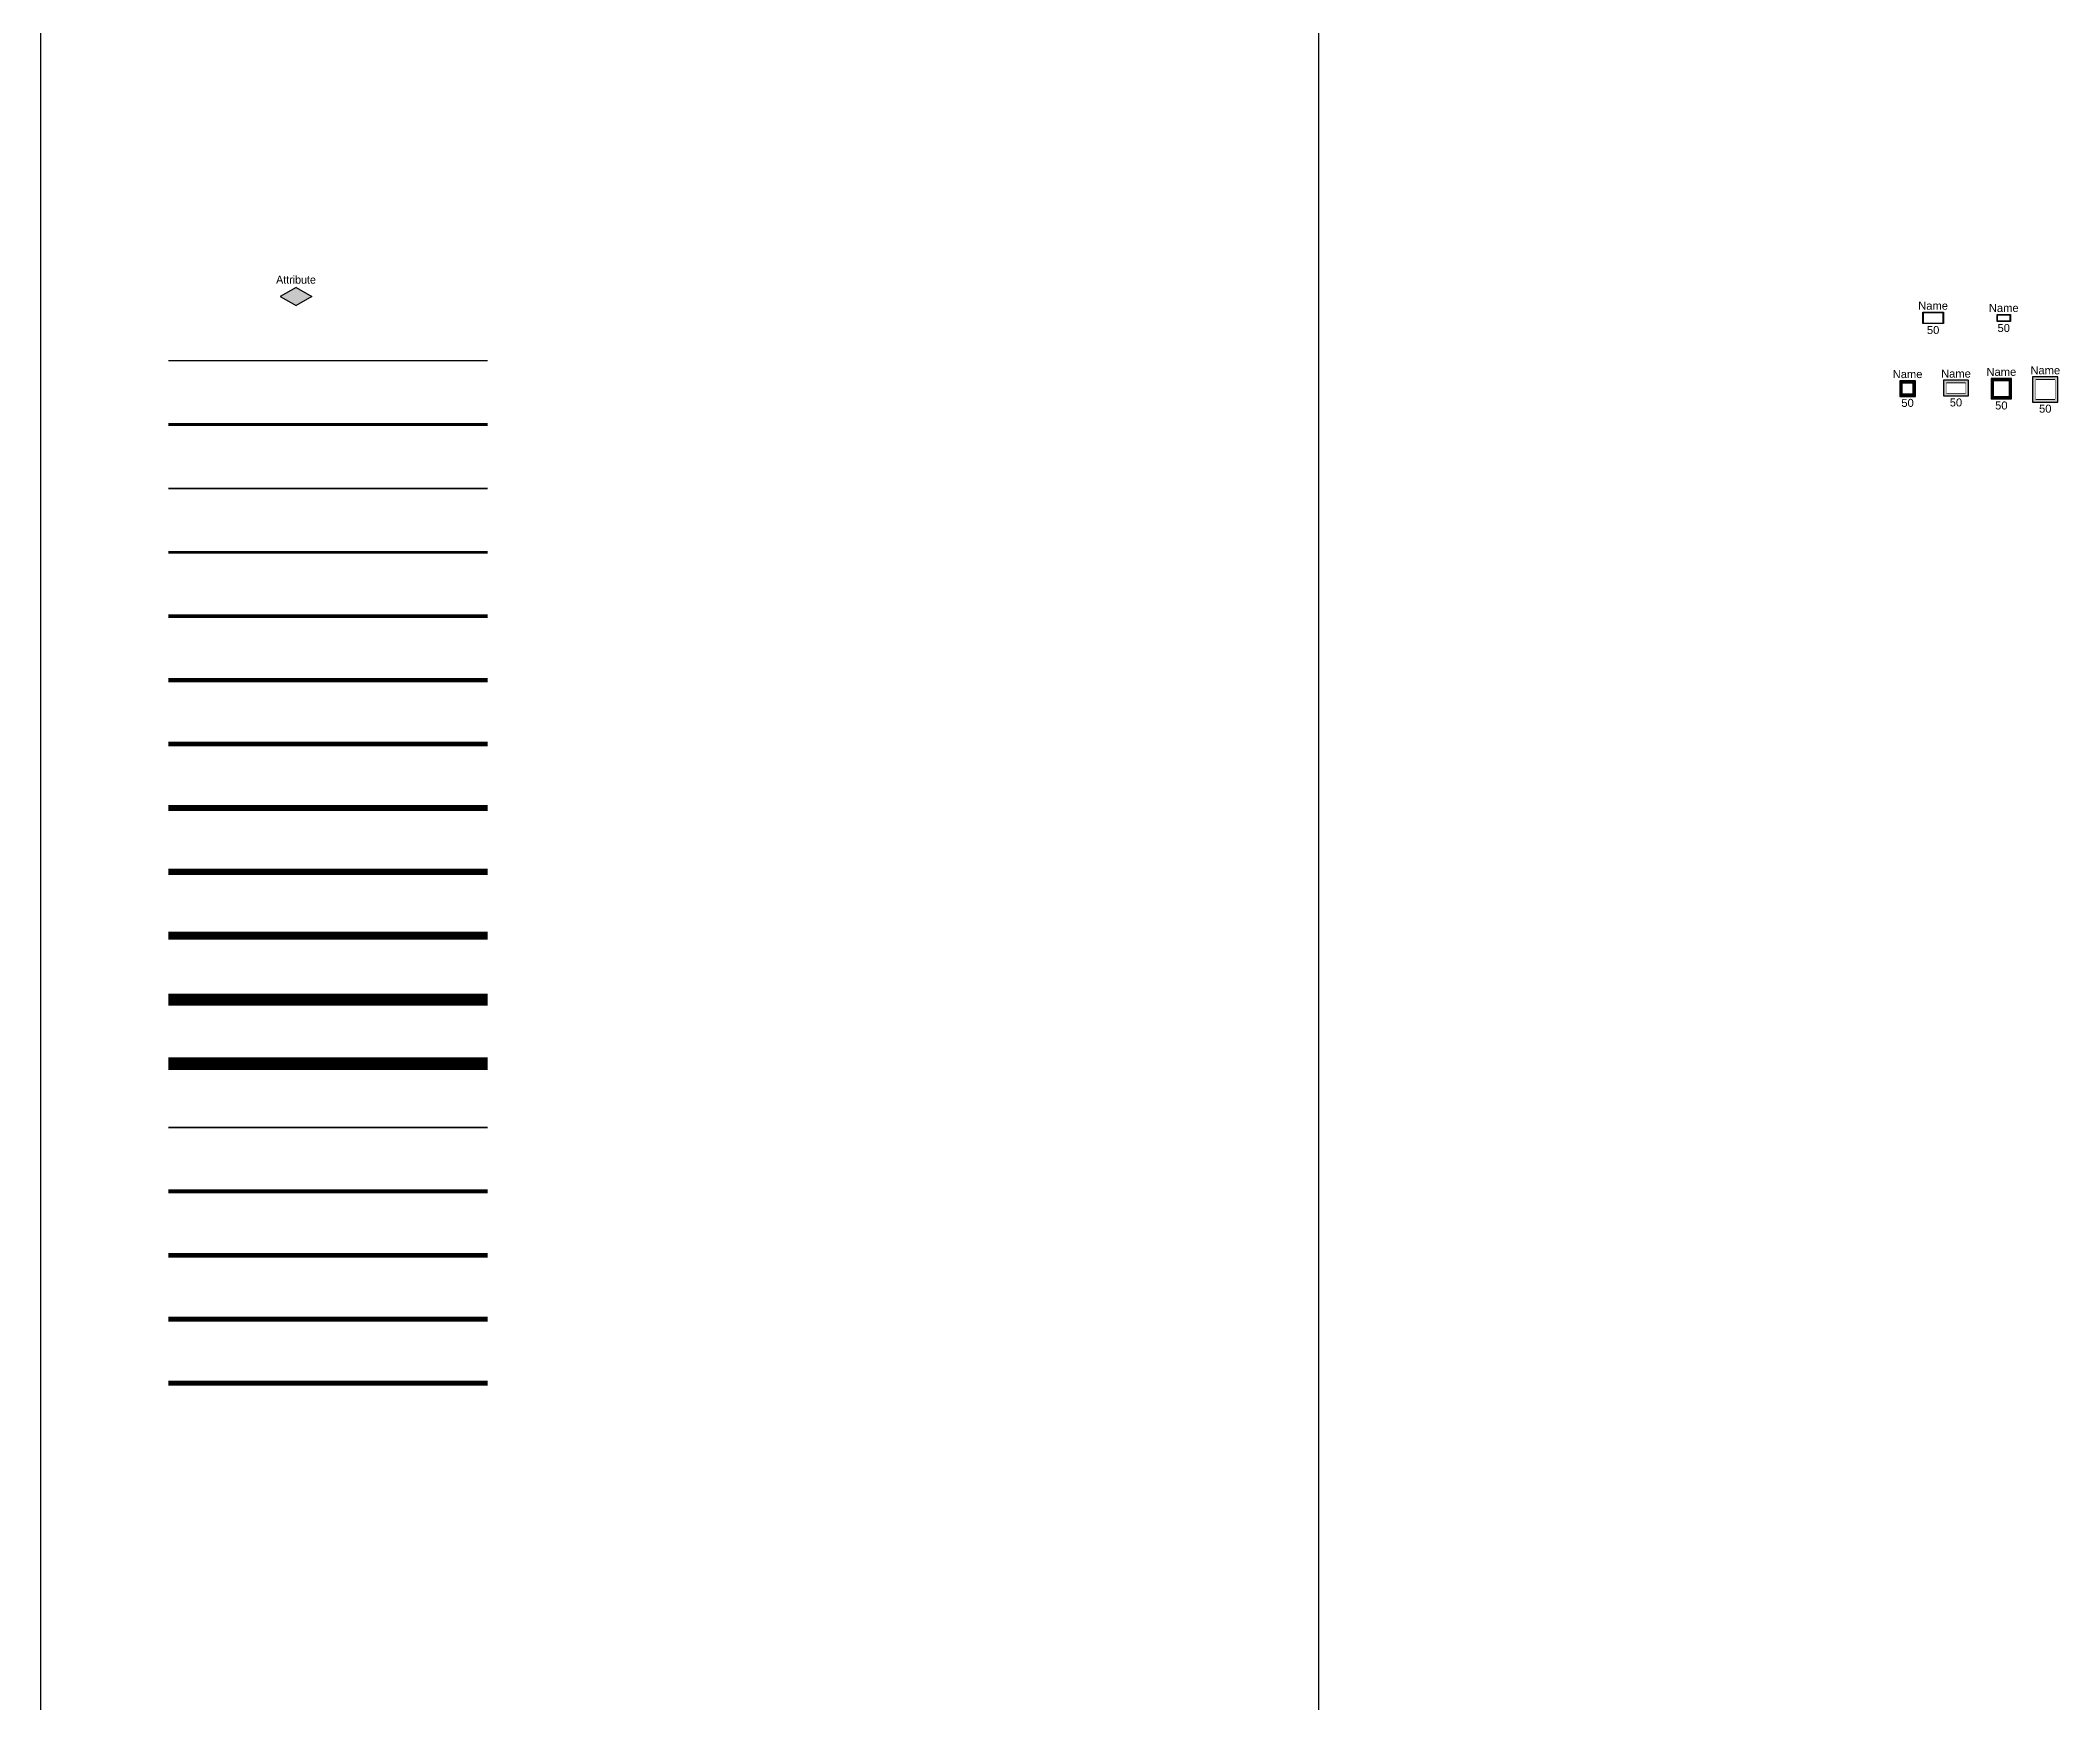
# Model space of a CAD drawing. Header units: metres. Extents: x -591 to 1776, y -567 to 241.
# Drawn here: x 1040 to 1166.4, y -152 to -48 of the extents above; entities that cross this region are included whole.
import ezdxf
from ezdxf.enums import TextEntityAlignment as Align

# ---------------------------------------------------------------- set-up
doc = ezdxf.new("R2010")
doc.units = ezdxf.units.M
doc.set_wipeout_variables(frame=1)
for name, color, linetype in [('300-02-00_algemeen kabelwegen', 7, 'Continuous'), ('300-02-02_sleuven', 252, 'Continuous'), ('300-02-03_buizen op de grond', 252, 'Continuous'), ('300-02-05_trekputten', 7, 'Continuous'), ('300-02-09_ingegraven', 250, 'Continuous')]:
    doc.layers.add(name, color=color, linetype=linetype)
doc.styles.add('CAB-Arial', font='arial.ttf')
doc.styles.add('ISOPLUS', font='isoplus.shx')
doc.styles.get("Standard").update_dxf_attribs({"font": 'isoplus.shx'})
doc.linetypes.add('BUIS1Ø200', pattern='A,2,0,1,["1%%C200",ISOPLUS,S=0.5,R=0,X=0.15,Y=-0.25],-2.05', length=5.05)
doc.linetypes.add('BUIS1Ø80', pattern='A,2,0,1,["1%%C80",ISOPLUS,S=0.5,R=0,X=0.15,Y=-0.25],-1.7', length=4.7)
doc.linetypes.add('Enterré', pattern='A,4.5,-0.25,["ENTERRE",Standard,S=0.5,R=0,X=0,Y=-0.25],-3', length=7.75)
doc.linetypes.add('Ingegraven', pattern='A,4.5,-0.25,["INGEGRAVEN",Standard,S=0.5,R=0,X=0,Y=-0.25],-4.25', length=9)
doc.linetypes.add('Ingegraven--Enterré', pattern='A,4.5,-0.25,["INGEGRAVEN",Standard,S=0.5,R=0,X=0,Y=-0.25],-4.25,4.5,-0.25,["ENTERRE",Standard,S=0.5,R=0,X=0,Y=-0.25],-3', length=16.75)
doc.linetypes.add('SLEUF100-Plastic-SHORT', pattern='A,1,-0.5,0,-0.5,1,-0.1,["100",Standard,S=0.5,R=0,X=0,Y=-0.25],-1', length=4.1)
doc.linetypes.add('SLEUF105-SHORT', pattern='A,1.5,-0.1,["105",Standard,S=0.5,R=0,X=0,Y=-0.25],-1', length=2.6)
doc.linetypes.add('SLEUF160-SHORT', pattern='A,1.5,-0.1,["160",Standard,S=0.5,R=0,X=0,Y=-0.25],-1.05', length=2.65)
doc.linetypes.add('SLEUF220-SHORT', pattern='A,1.5,-0.1,["220",Standard,S=0.5,R=0,X=0,Y=-0.25],-1.1', length=2.7)
doc.linetypes.add('SLEUF240-Plastic-SHORT', pattern='A,1,-0.5,0,-0.5,1,-0.1,["240",Standard,S=0.5,R=0,X=0,Y=-0.25],-1.2', length=4.3)
doc.linetypes.add('SLEUF280-SHORT', pattern='A,1.5,-0.1,["280",Standard,S=0.5,R=0,X=0,Y=-0.25],-1.1', length=2.7)
doc.linetypes.add('SLEUF300-SHORT', pattern='A,1.5,-0.1,["300",Standard,S=0.5,R=0,X=0,Y=-0.25],-1.1', length=2.7)
doc.linetypes.add('SLEUF375-SHORT', pattern='A,1.5,-0.1,["375",Standard,S=0.5,R=0,X=0,Y=-0.25],-1.1', length=2.7)
doc.linetypes.add('SLEUF400-SHORT', pattern='A,1.5,-0.1,["400",Standard,S=0.5,R=0,X=0,Y=-0.25],-1.1', length=2.7)
doc.linetypes.add('SLEUF500-SHORT', pattern='A,1.5,-0.1,["500",Standard,S=0.5,R=0,X=0,Y=-0.25],-1.1', length=2.7)
doc.linetypes.add('SLEUF750-SHORT', pattern='A,1.5,-0.1,["750",Standard,S=0.625,R=0,X=0,Y=-0.3125],-1.35', length=2.95)
doc.linetypes.add('SLEUF800-SHORT', pattern='A,1.5,-0.1,["800",Standard,S=0.625,R=0,X=0,Y=-0.3125],-1.35', length=2.95)

# ---------------------------------------------------------------- blocks, each defined once
blk = doc.blocks.new('CABLES_MOF')
blk.add_hatch(color=256).paths.add_polyline_path([(-0.984375, 0), (0, -0.5625), (0.984375, 0), (0, 0.5625)])
for p, q in [((0, 0.5625), (-0.984375, 0)), ((-0.984375, 0), (0, -0.5625)), ((0, 0.5625), (0.984375, 0)), ((0.984375, 0), (0, -0.5625))]:
    blk.add_line(p, q)
at = {"style": 'ISOPLUS'}
blk.add_attdef('TEXT', text='', height=0.5, dxfattribs=at).set_placement((0, 1.0625), align=Align.MIDDLE_CENTER)
blk = doc.blocks.new('INPIT_SMALL')
h = blk.add_hatch(color=0)
h.dxf.hatch_style = 1
h.paths.add_polyline_path([(0.42, 0.21), (-0.42, 0.21), (-0.42, -0.22), (0.42, -0.22)])
h.paths.add_polyline_path([(0.35, 0.15), (0.35, -0.15), (-0.35, -0.15), (-0.35, 0.15)], flags=16)
at = {"color": 0}
blk.add_lwpolyline([(-0.42, 0.21), (0.42, 0.21), (0.42, -0.22), (-0.42, -0.22)], close=True, dxfattribs=at)
at = {"color": 0, "elevation": -0.05}
blk.add_lwpolyline([(-0.35, 0.15), (0.35, 0.15), (0.35, -0.15), (-0.35, -0.15)], close=True, dxfattribs=at)
at = {"color": 0}
blk.add_wipeout([(-0.35, 0.15), (0.35, 0.15), (0.35, -0.15), (-0.35, -0.15)], dxfattribs=at)
at = {"color": 0, "lineweight": -2, "style": 'ISOPLUS'}
for tag, p in [('BK1', (0, 0.62)), ('BK2', (0, -0.63))]:
    blk.add_attdef(tag, text='', height=0.5, dxfattribs=at).set_placement(p, align=Align.MIDDLE)
blk = doc.blocks.new('INPIT_A')
at = {"lineweight": -2}
h = blk.add_hatch(color=0, dxfattribs=at)
h.dxf.hatch_style = 1
h.paths.add_polyline_path([(0.49, 0.49), (-0.49, 0.49), (-0.49, -0.49), (0.49, -0.49)])
h.paths.add_polyline_path([(0.3, 0.3), (0.3, -0.3), (-0.3, -0.3), (-0.3, 0.3)], flags=16)
at = {"color": 0, "lineweight": -2}
for points in [[(-0.49, -0.49), (0.49, -0.49), (0.49, 0.49), (-0.49, 0.49)], [(-0.3, -0.3), (0.3, -0.3), (0.3, 0.3), (-0.3, 0.3)]]:
    blk.add_lwpolyline(points, close=True, dxfattribs=at)
blk.add_wipeout([(-0.3, 0.3), (0.3, 0.3), (0.3, -0.3), (-0.3, -0.3)], dxfattribs=at)
at = {"color": 0, "lineweight": -2, "style": 'ISOPLUS'}
for tag, p in [('BK1', (0, 0.9)), ('BK2', (0, -0.9))]:
    blk.add_attdef(tag, text='', height=0.5, dxfattribs=at).set_placement(p, align=Align.MIDDLE)
blk = doc.blocks.new('INPIT_B')
at = {"lineweight": -2}
h = blk.add_hatch(color=0, dxfattribs=at)
h.dxf.hatch_style = 1
h.paths.add_polyline_path([(0.79, 0.49), (-0.79, 0.49), (-0.79, -0.49), (0.79, -0.49)])
h.paths.add_polyline_path([(0.6, 0.3), (0.6, -0.3), (-0.6, -0.3), (-0.6, 0.3)], flags=16)
at = {"color": 0, "lineweight": -2}
for points in [[(-0.79, -0.49), (0.79, -0.49), (0.79, 0.49), (-0.79, 0.49)], [(-0.6, -0.3), (0.6, -0.3), (0.6, 0.3), (-0.6, 0.3)]]:
    blk.add_lwpolyline(points, close=True, dxfattribs=at)
blk.add_wipeout([(-0.6, 0.3), (0.6, 0.3), (0.6, -0.3), (-0.6, -0.3)], dxfattribs=at)
at = {"color": 0, "lineweight": -2, "style": 'ISOPLUS'}
for tag, p in [('BK1', (0, 0.9)), ('BK2', (0, -0.9))]:
    blk.add_attdef(tag, text='', height=0.5, dxfattribs=at).set_placement(p, align=Align.MIDDLE)
blk = doc.blocks.new('INPIT_C')
at = {"lineweight": -2}
h = blk.add_hatch(color=0, dxfattribs=at)
h.dxf.hatch_style = 1
h.paths.add_polyline_path([(0.64, 0.64), (-0.64, 0.64), (-0.64, -0.64), (0.64, -0.64)])
h.paths.add_polyline_path([(0.45, 0.45), (0.45, -0.45), (-0.45, -0.45), (-0.45, 0.45)], flags=16)
at = {"color": 0, "lineweight": -2}
for points in [[(-0.64, -0.64), (0.64, -0.64), (0.64, 0.64), (-0.64, 0.64)], [(-0.45, -0.45), (0.45, -0.45), (0.45, 0.45), (-0.45, 0.45)]]:
    blk.add_lwpolyline(points, close=True, dxfattribs=at)
blk.add_wipeout([(-0.45, 0.45), (0.45, 0.45), (0.45, -0.45), (-0.45, -0.45)], dxfattribs=at)
at = {"color": 0, "lineweight": -2, "style": 'ISOPLUS'}
for tag, p in [('BK1', (0, 1.05)), ('BK2', (0, -1.05))]:
    blk.add_attdef(tag, text='', height=0.5, dxfattribs=at).set_placement(p, align=Align.MIDDLE)
blk = doc.blocks.new('INPIT_D')
at = {"lineweight": -2}
h = blk.add_hatch(color=0, dxfattribs=at)
h.dxf.hatch_style = 1
h.paths.add_polyline_path([(0.79, 0.79), (-0.79, 0.79), (-0.79, -0.79), (0.79, -0.79)])
h.paths.add_polyline_path([(0.6, 0.6), (0.6, -0.6), (-0.6, -0.6), (-0.6, 0.6)], flags=16)
at = {"color": 0, "lineweight": -2}
for points in [[(-0.79, -0.79), (0.79, -0.79), (0.79, 0.79), (-0.79, 0.79)], [(-0.6, -0.6), (0.6, -0.6), (0.6, 0.6), (-0.6, 0.6)]]:
    blk.add_lwpolyline(points, close=True, dxfattribs=at)
blk.add_wipeout([(-0.6, 0.6), (0.6, 0.6), (0.6, -0.6), (-0.6, -0.6)], dxfattribs=at)
at = {"color": 0, "lineweight": -2, "style": 'ISOPLUS'}
for tag, p in [('BK1', (0, 1.2)), ('BK2', (0, -1.2))]:
    blk.add_attdef(tag, text='', height=0.5, dxfattribs=at).set_placement(p, align=Align.MIDDLE)
blk = doc.blocks.new('INPIT_TELECOM')
h = blk.add_hatch(color=0)
h.dxf.hatch_style = 1
h.paths.add_polyline_path([(0.65, 0.35), (-0.65, 0.35), (-0.65, -0.35), (0.65, -0.35)])
h.paths.add_polyline_path([(0.58, 0.29), (0.58, -0.29), (-0.58, -0.29), (-0.58, 0.29)], flags=16)
at = {"color": 0}
for points in [[(-0.65, 0.35), (0.65, 0.35), (0.65, -0.35), (-0.65, -0.35)], [(-0.58, 0.29), (0.58, 0.29), (0.58, -0.29), (-0.58, -0.29)]]:
    blk.add_lwpolyline(points, close=True, dxfattribs=at)
blk.add_wipeout([(-0.58, 0.29), (0.58, 0.29), (0.58, -0.29), (-0.58, -0.29)], dxfattribs=at)
at = {"color": 0, "lineweight": -2, "style": 'ISOPLUS'}
for tag, p in [('BK1', (0, 0.76)), ('BK2', (0, -0.76))]:
    blk.add_attdef(tag, text='', height=0.5, dxfattribs=at).set_placement(p, align=Align.MIDDLE)

msp = doc.modelspace()

# ---------------------------------------------------------------- linework, layer by layer
at = {"color": 1, "lineweight": -2}
for p, q in [((1040, 0), (1040, -560)), ((1120, 0), (1120, -560))]:
    msp.add_line(p, q, dxfattribs=at)
at = {"layer": '300-02-02_sleuven', "linetype": 'SLEUF105-SHORT', "lineweight": -2, "const_width": 0.1}
msp.add_lwpolyline([(1048, -76), (1068, -76)], dxfattribs=at)
at = {"layer": '300-02-02_sleuven', "linetype": 'SLEUF160-SHORT', "lineweight": -2, "const_width": 0.16}
msp.add_lwpolyline([(1048, -80), (1068, -80)], dxfattribs=at)
at = {"layer": '300-02-02_sleuven', "linetype": 'SLEUF220-SHORT', "lineweight": -2, "const_width": 0.22}
msp.add_lwpolyline([(1048, -84), (1068, -84)], dxfattribs=at)
at = {"layer": '300-02-02_sleuven', "linetype": 'SLEUF280-SHORT', "lineweight": -2, "const_width": 0.28}
msp.add_lwpolyline([(1048, -88), (1068, -88)], dxfattribs=at)
at = {"layer": '300-02-02_sleuven', "linetype": 'SLEUF300-SHORT', "lineweight": -2, "const_width": 0.3}
msp.add_lwpolyline([(1048, -92), (1068, -92)], dxfattribs=at)
at = {"layer": '300-02-02_sleuven', "linetype": 'SLEUF375-SHORT', "lineweight": -2, "const_width": 0.375}
msp.add_lwpolyline([(1048, -96), (1068, -96)], dxfattribs=at)
at = {"layer": '300-02-02_sleuven', "linetype": 'SLEUF400-SHORT', "lineweight": -2, "const_width": 0.4}
msp.add_lwpolyline([(1048, -100), (1068, -100)], dxfattribs=at)
at = {"layer": '300-02-02_sleuven', "linetype": 'SLEUF500-SHORT', "lineweight": -2, "const_width": 0.5}
msp.add_lwpolyline([(1048, -104), (1068, -104)], dxfattribs=at)
at = {"layer": '300-02-02_sleuven', "linetype": 'SLEUF750-SHORT', "lineweight": -2, "const_width": 0.75}
msp.add_lwpolyline([(1048, -108), (1068, -108)], dxfattribs=at)
at = {"layer": '300-02-02_sleuven', "linetype": 'SLEUF800-SHORT', "lineweight": -2, "const_width": 0.8}
msp.add_lwpolyline([(1048, -112), (1068, -112)], dxfattribs=at)
at = {"layer": '300-02-02_sleuven', "linetype": 'SLEUF100-Plastic-SHORT', "lineweight": -2, "const_width": 0.1}
msp.add_lwpolyline([(1048, -116), (1068, -116)], dxfattribs=at)
at = {"layer": '300-02-02_sleuven', "linetype": 'SLEUF240-Plastic-SHORT', "lineweight": -2, "const_width": 0.24}
msp.add_lwpolyline([(1048, -120), (1068, -120)], dxfattribs=at)
at = {"layer": '300-02-03_buizen op de grond', "linetype": 'BUIS1Ø80', "const_width": 0.08}
msp.add_lwpolyline([(1048, -68), (1068, -68)], dxfattribs=at)
at = {"layer": '300-02-03_buizen op de grond', "linetype": 'BUIS1Ø200', "const_width": 0.2}
msp.add_lwpolyline([(1048, -72), (1068, -72)], dxfattribs=at)
at = {"layer": '300-02-09_ingegraven', "linetype": 'Ingegraven', "lineweight": -2, "const_width": 0.3}
msp.add_lwpolyline([(1048, -124), (1068, -124)], dxfattribs=at)
at = {"layer": '300-02-09_ingegraven', "linetype": 'Enterré', "lineweight": -2, "const_width": 0.3}
msp.add_lwpolyline([(1048, -128), (1068, -128)], dxfattribs=at)
at = {"layer": '300-02-09_ingegraven', "linetype": 'Ingegraven--Enterré', "lineweight": -2, "const_width": 0.3}
msp.add_lwpolyline([(1048, -132), (1068, -132)], dxfattribs=at)

# ---------------------------------------------------------------- block references
at = {"layer": '300-02-00_algemeen kabelwegen'}
msp.add_blockref('CABLES_MOF', (1056, -64), dxfattribs=at).add_auto_attribs({'TEXT': 'Attribute'})
at = {"layer": '300-02-05_trekputten'}
ref = msp.add_blockref('INPIT_TELECOM', (1158.47, -65.33), dxfattribs=at)
ref.add_attrib('NAME', 'Name', dxfattribs={"layer": '0', "color": 0, "lineweight": -2, "height": 0.5, "style": 'CAB-Arial'}).set_placement((1158.47, -64.57), align=Align.MIDDLE)
ref.add_attrib('KM_POST', '50', dxfattribs={"layer": '0', "color": 0, "lineweight": -2, "height": 0.5, "style": 'CAB-Arial'}).set_placement((1158.47, -66.09), align=Align.MIDDLE)
ref = msp.add_blockref('INPIT_SMALL', (1162.89, -65.33), dxfattribs=at)
ref.add_attrib('NAME', 'Name', dxfattribs={"layer": '0', "color": 0, "lineweight": -2, "height": 0.5, "style": 'CAB-Arial'}).set_placement((1162.89, -64.71), align=Align.MIDDLE)
ref.add_attrib('KM_POST', '50', dxfattribs={"layer": '0', "color": 0, "lineweight": -2, "height": 0.5, "style": 'CAB-Arial'}).set_placement((1162.89, -65.96), align=Align.MIDDLE)
ref = msp.add_blockref('INPIT_A', (1156.87, -69.75), dxfattribs=at)
ref.add_attrib('NAME', 'Name', dxfattribs={"layer": '0', "color": 0, "lineweight": -2, "height": 0.5, "style": 'CAB-Arial'}).set_placement((1156.87, -68.85), align=Align.MIDDLE)
ref.add_attrib('KM_POST', '50', dxfattribs={"layer": '0', "color": 0, "lineweight": -2, "height": 0.5, "style": 'CAB-Arial'}).set_placement((1156.87, -70.65), align=Align.MIDDLE)
ref = msp.add_blockref('INPIT_B', (1159.9, -69.72), dxfattribs=at)
ref.add_attrib('NAME', 'Name', dxfattribs={"layer": '0', "color": 0, "lineweight": -2, "height": 0.5, "style": 'CAB-Arial'}).set_placement((1159.9, -68.82), align=Align.MIDDLE)
ref.add_attrib('KM_POST', '50', dxfattribs={"layer": '0', "color": 0, "lineweight": -2, "height": 0.5, "style": 'CAB-Arial'}).set_placement((1159.9, -70.62), align=Align.MIDDLE)
ref = msp.add_blockref('INPIT_C', (1162.74, -69.76), dxfattribs=at)
ref.add_attrib('NAME', 'Name', dxfattribs={"layer": '0', "color": 0, "lineweight": -2, "height": 0.5, "style": 'CAB-Arial'}).set_placement((1162.74, -68.71), align=Align.MIDDLE)
ref.add_attrib('KM_POST', '50', dxfattribs={"layer": '0', "color": 0, "lineweight": -2, "height": 0.5, "style": 'CAB-Arial'}).set_placement((1162.74, -70.81), align=Align.MIDDLE)
ref = msp.add_blockref('INPIT_D', (1165.49, -69.81), dxfattribs=at)
ref.add_attrib('NAME', 'Name', dxfattribs={"layer": '0', "color": 0, "lineweight": -2, "height": 0.5, "style": 'CAB-Arial'}).set_placement((1165.49, -68.61), align=Align.MIDDLE)
ref.add_attrib('KM_POST', '50', dxfattribs={"layer": '0', "color": 0, "lineweight": -2, "height": 0.5, "style": 'CAB-Arial'}).set_placement((1165.49, -71.01), align=Align.MIDDLE)

doc.saveas('drawing.dxf')
